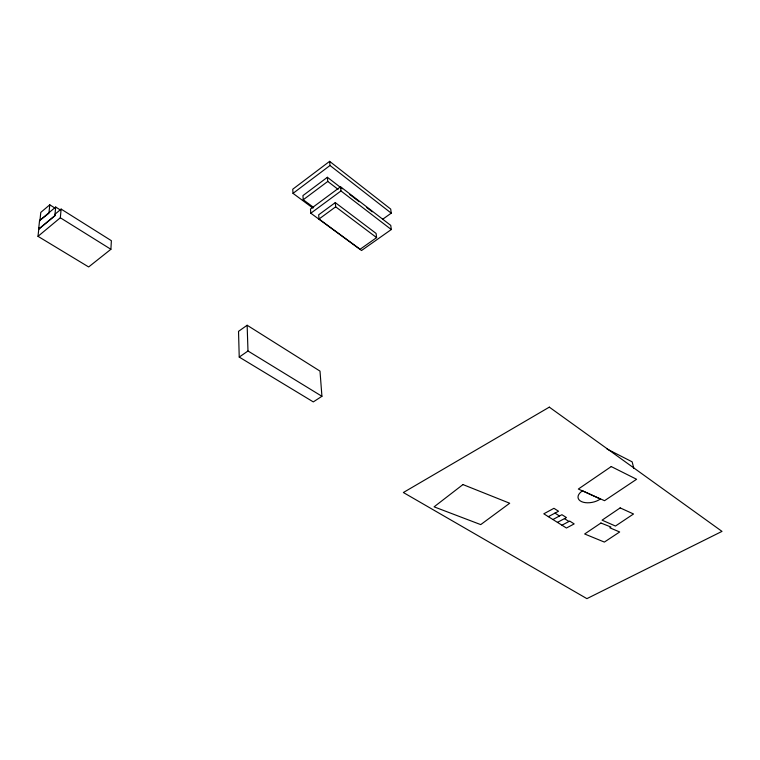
<?xml version="1.0" encoding="UTF-8"?>
<svg xmlns="http://www.w3.org/2000/svg" width="760" height="760" viewBox="0 0 760 760"><rect width="100%" height="100%" fill="white"/><g stroke="black" fill="none" stroke-linecap="round" stroke-linejoin="round"><path stroke-width="1.14" d="M38.921 227.658L38 236.341L88.654 266.959L110.894 249.29L111.378 240.692L61.123 209.095L55.138 214.092L54.976 215.707L38.636 229.207L39.548 220.6L55.689 207.043L60.629 210.149M38 236.341L60.325 217.768L61.123 209.095M38.636 229.207L54.862 215.641L55.689 207.043M54.748 207.945L49.78 204.82L48.934 213.246L39.548 220.6M39.909 220.827L40.793 212.401L49.78 204.82M382.622 219.298L391.238 213.161L390.697 209.076L329.622 161.357L292.742 189.23L293.018 193.363L312.987 208.136M293.018 193.363L330.011 165.49L329.622 161.357M342.342 188.793L327.38 177.289L302.936 195.605L303.249 199.756L313.623 207.442M303.249 199.756L327.76 181.441L327.38 177.289M340.547 186.761L310.488 209.019L310.821 213.218L361.541 250.505L391.295 229.539L390.754 225.387L340.547 186.761L340.974 190.959L391.295 229.539M310.821 213.218L340.974 190.959M335.284 202.607L318.668 214.814L319.019 219.032L360.116 249.251L376.608 237.614L376.095 233.434L335.284 202.607L335.683 206.825L376.608 237.614M319.019 219.032L335.683 206.825M247.142 325.251L238.526 331.351L239.229 357.086L313.3 401.907L321.926 396.292L319.998 371.108L247.142 325.251L247.988 350.997L321.926 396.292M239.229 357.086L247.988 350.997M548.331 516.648L558.533 511.242L553.945 508.307L543.799 513.808L566.438 528.019L574.17 523.915L569.706 521.075L561.963 525.207M552.909 519.526L561.906 514.691L566.438 517.569L557.45 522.376M606.983 448.97L632.158 461.852L633.821 468.388M60.325 217.768L110.894 249.29M564.461 518.624L568.955 521.483M554.923 513.086L559.493 515.983M327.76 181.441L338.077 189.344M349.819 194.55L359.166 201.732M366.652 207.489L372.257 211.802M330.011 165.49L391.238 213.161M462.954 484.566L434.083 506.844L480.728 524.609L509.694 503.243L462.954 484.566M611.239 466.564L578.332 489.05L604.533 500.688L636.595 479.275L611.239 466.564M620.169 507.898L602.082 520.163L615.457 526.043L633.526 513.988L620.169 507.898M600.922 523.022L584.658 533.986L604.371 542.079L619.675 531.971L609.786 527.782L610.936 527.012L600.922 523.022M549.318 407.141L403.36 492.518L586.9 598.642L722 531.383L549.318 407.141M600.305 499.044L582.578 490.789A13.281 7.286 -12 0 0 581.476 501.59A13.281 7.286 -12 0 0 600.305 499.044"/></g></svg>
